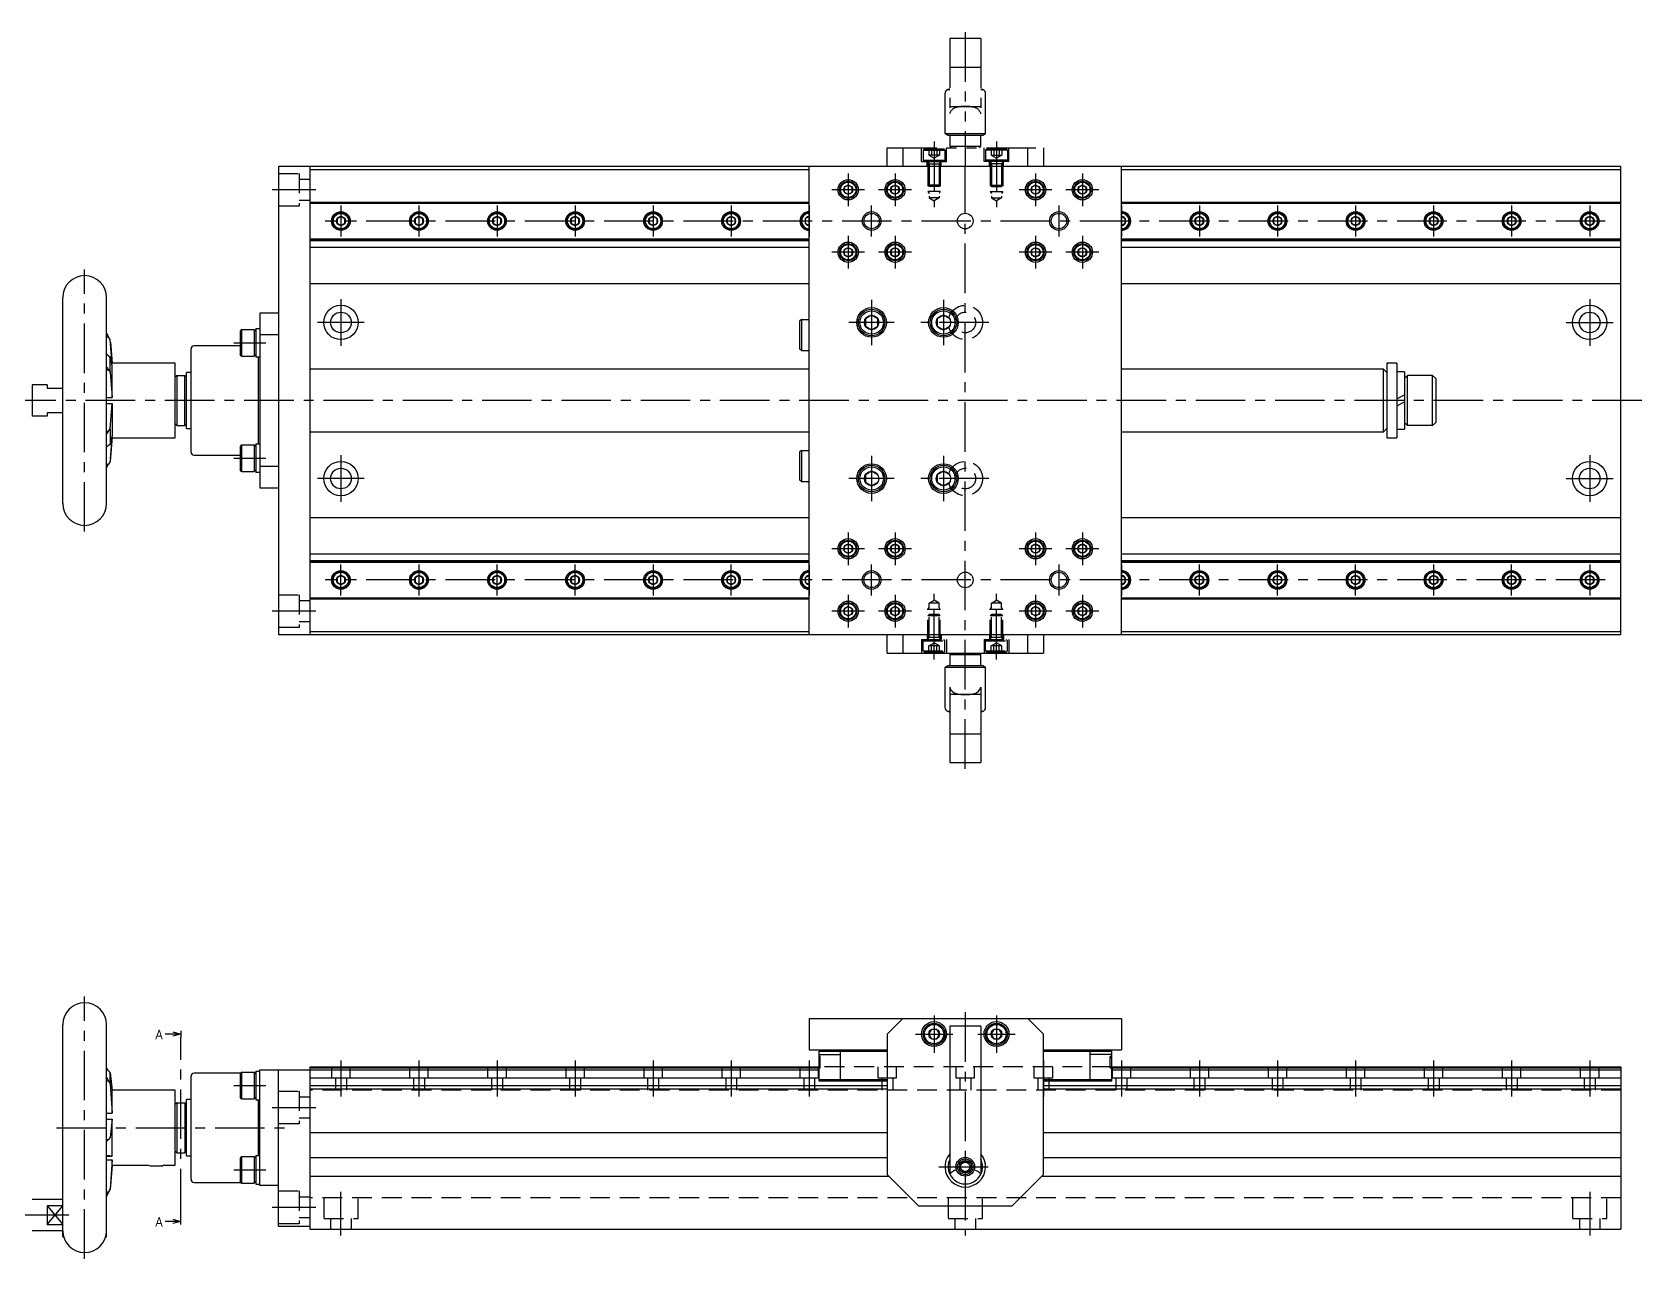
# Model space of a CAD drawing. Extents: x 0 to 824, y -11 to 401.
# Drawn here: x 308 to 824, y 8 to 401 of the extents above; entities that cross this region are included whole.
import ezdxf

# ---------------------------------------------------------------- set-up
doc = ezdxf.new("R2010")
doc.units = 0
doc.header["$LTSCALE"] = 0.5
for name, pattern in [('CENTER', [50.8, 31.75, -6.35, 6.35, -6.35]), ('DASHED', [19.05, 12.7, -6.35]), ('PHANTOM', [63.5, 31.75, -6.35, 6.35, -6.35, 6.35, -6.35])]:
    doc.linetypes.add(name, pattern=pattern)
doc.layers.get('0').update_dxf_attribs({"linetype": 'CONTINUOUS'})
for name, color, linetype in [('MSM_CENTER', 1, 'CENTER'), ('MSM_CONTINUOUS', 7, 'CONTINUOUS'), ('MSM_DASHED', 4, 'DASHED'), ('MSM_IMAGINARY', 6, 'PHANTOM'), ('MSM_NARROW', 5, 'CONTINUOUS'), ('MSM_PART_NUMBER', 7, 'CONTINUOUS')]:
    doc.layers.add(name, color=color, linetype=linetype)
doc.styles.get("Standard").update_dxf_attribs({"font": 'txt.shx', "height": 3, "bigfont": 'bigfont.shx'})

# ---------------------------------------------------------------- blocks, each defined once
blk = doc.blocks.new('_OPEN30')
at = {"color": 0, "linetype": 'BYBLOCK'}
for p, q in [((-1, 0.27), (0, 0)), ((0, 0), (-1, -0.27)), ((0, 0), (-1, 0))]:
    blk.add_line(p, q, dxfattribs=at)

msp = doc.modelspace()

# ---------------------------------------------------------------- linework, layer by layer
at = {"layer": 'MSM_CENTER'}
for p, q in [((596.95, 365.99), (596.95, 344.96)), ((616.95, 365.99), (616.95, 344.96)), ((606.95, 164.99), (606.95, 357.99)), ((569.45, 355.74), (569.45, 345.24)), ((584.45, 355.74), (584.45, 345.24)), ((629.45, 355.74), (629.45, 345.24)), ((644.45, 355.74), (644.45, 345.24)), ((398.95, 350.49), (384.95, 350.49)), ((406.95, 345.49), (406.95, 335.49)), ((431.95, 345.49), (431.95, 335.49)), ((456.95, 345.49), (456.95, 335.49)), ((481.95, 345.49), (481.95, 335.49)), ((506.95, 345.49), (506.95, 335.49)), ((531.95, 345.49), (531.95, 335.49)), ((556.95, 345.49), (556.95, 335.49)), ((574.7, 350.49), (564.2, 350.49)), ((576.95, 335.49), (576.95, 345.49)), ((589.7, 350.49), (579.2, 350.49)), ((634.7, 350.49), (624.2, 350.49)), ((636.95, 345.49), (636.95, 335.49)), ((649.7, 350.49), (639.2, 350.49)), ((656.95, 345.49), (656.95, 335.49)), ((681.95, 345.49), (681.95, 335.49)), ((706.95, 345.49), (706.95, 335.49)), ((731.95, 345.49), (731.95, 335.49)), ((756.95, 345.49), (756.95, 335.49)), ((781.95, 345.49), (781.95, 335.49)), ((806.95, 345.49), (806.95, 335.49)), ((811.95, 340.49), (401.95, 340.49)), ((569.45, 335.74), (569.45, 325.24)), ((584.45, 335.74), (584.45, 325.24)), ((629.45, 335.74), (629.45, 325.24)), ((644.45, 335.74), (644.45, 325.24)), ((574.7, 330.49), (564.2, 330.49)), ((589.7, 330.49), (579.2, 330.49)), ((634.7, 330.49), (624.2, 330.49)), ((649.7, 330.49), (639.2, 330.49)), ((324.85, 240.99), (324.85, 324.99)), ((406.95, 315.49), (406.95, 300.49)), ((576.95, 315.24), (576.95, 300.74)), ((599.95, 315.24), (599.95, 300.74)), ((806.95, 315.49), (806.95, 300.49)), ((414.45, 307.99), (399.45, 307.99)), ((584.2, 307.99), (569.7, 307.99)), ((614.45, 307.99), (592.7, 307.99)), ((799.45, 307.99), (814.45, 307.99)), ((372.65, 301.49), (382.95, 301.49)), ((823.65, 282.99), (266.85, 282.99)), ((372.65, 264.49), (382.95, 264.49)), ((406.95, 265.49), (406.95, 250.49)), ((576.95, 265.24), (576.95, 250.74)), ((599.95, 265.24), (599.95, 250.74)), ((806.95, 265.49), (806.95, 250.49)), ((414.45, 257.99), (399.45, 257.99)), ((584.2, 257.99), (569.7, 257.99)), ((614.45, 257.99), (592.7, 257.99)), ((799.45, 257.99), (814.45, 257.99)), ((569.45, 240.74), (569.45, 230.24)), ((584.45, 240.74), (584.45, 230.24)), ((629.45, 240.74), (629.45, 230.24)), ((644.45, 240.74), (644.45, 230.24)), ((574.7, 235.49), (564.2, 235.49)), ((589.7, 235.49), (579.2, 235.49)), ((634.7, 235.49), (624.2, 235.49)), ((649.7, 235.49), (639.2, 235.49)), ((406.95, 220.49), (406.95, 230.49)), ((431.95, 230.49), (431.95, 220.49)), ((456.95, 220.49), (456.95, 230.49)), ((481.95, 220.49), (481.95, 230.49)), ((506.95, 230.49), (506.95, 220.49)), ((531.95, 220.49), (531.95, 230.49)), ((556.95, 230.49), (556.95, 220.49)), ((576.95, 220.49), (576.95, 230.49)), ((636.95, 230.49), (636.95, 220.49)), ((656.95, 230.49), (656.95, 220.49)), ((681.95, 220.49), (681.95, 230.49)), ((706.95, 220.49), (706.95, 230.49)), ((731.95, 220.49), (731.95, 230.49)), ((756.95, 230.49), (756.95, 220.49)), ((781.95, 220.49), (781.95, 230.49)), ((806.95, 230.49), (806.95, 220.49)), ((811.95, 225.49), (401.95, 225.49)), ((569.45, 220.74), (569.45, 210.24)), ((584.45, 220.74), (584.45, 210.24)), ((596.95, 199.99), (596.95, 221.03)), ((616.95, 199.99), (616.95, 221.03)), ((629.45, 220.74), (629.45, 210.24)), ((644.45, 220.74), (644.45, 210.24)), ((398.95, 215.49), (384.95, 215.49)), ((574.7, 215.49), (564.2, 215.49)), ((589.7, 215.49), (579.2, 215.49)), ((634.7, 215.49), (624.2, 215.49)), ((649.7, 215.49), (639.2, 215.49)), ((324.85, 8), (324.85, 92)), ((596.95, 86), (596.95, 74)), ((606.95, 87), (606.95, 15.5)), ((616.95, 86), (616.95, 74)), ((355.65, 21), (355.65, 79)), ((590.95, 80), (602.95, 80)), ((610.95, 80), (622.95, 80)), ((406.95, 71.5), (406.95, 60)), ((431.95, 71.5), (431.95, 60)), ((456.95, 71.5), (456.95, 60)), ((481.95, 71.5), (481.95, 60)), ((506.95, 71.5), (506.95, 60)), ((531.95, 71.5), (531.95, 60)), ((556.95, 71.5), (556.95, 60)), ((581.95, 71.5), (581.95, 60)), ((631.95, 71.5), (631.95, 60)), ((656.95, 71.5), (656.95, 60)), ((681.95, 71.5), (681.95, 60)), ((706.95, 71.5), (706.95, 60)), ((731.95, 71.5), (731.95, 60)), ((756.95, 71.5), (756.95, 60)), ((781.95, 71.5), (781.95, 60)), ((806.95, 71.5), (806.95, 60)), ((372.65, 63.5), (382.95, 63.5)), ((384.95, 56.5), (398.95, 56.5)), ((315.85, 50), (388.95, 50)), ((372.65, 36.5), (382.95, 36.5)), ((598.45, 37.5), (615.45, 37.5)), ((406.95, 15.5), (406.95, 29.5)), ((806.95, 29.5), (806.95, 15.5)), ((319.85, 22), (266.85, 22)), ((384.95, 24.5), (398.95, 24.5))]:
    msp.add_line(p, q, dxfattribs=at)
at = {"layer": 'MSM_CONTINUOUS'}
for p, q in [((386.95, 357.99), (386.95, 207.99)), ((816.95, 357.99), (386.95, 357.99)), ((396.95, 357.99), (396.95, 207.99)), ((396.95, 356.99), (556.95, 356.99)), ((556.95, 207.99), (556.95, 357.99)), ((656.95, 207.99), (656.95, 357.99)), ((656.95, 356.99), (816.95, 356.99)), ((816.95, 207.99), (816.95, 357.99)), ((569.45, 351.94), (568.2, 351.21)), ((568.2, 351.21), (568.2, 349.77)), ((570.7, 351.21), (569.45, 351.94)), ((570.7, 349.77), (570.7, 351.21)), ((584.45, 351.94), (583.2, 351.21)), ((583.2, 351.21), (583.2, 349.77)), ((585.7, 351.21), (584.45, 351.94)), ((585.7, 349.77), (585.7, 351.21)), ((629.45, 351.94), (628.2, 351.21)), ((628.2, 351.21), (628.2, 349.77)), ((630.7, 351.21), (629.45, 351.94)), ((630.7, 349.77), (630.7, 351.21)), ((644.45, 351.94), (643.2, 351.21)), ((643.2, 351.21), (643.2, 349.77)), ((645.7, 351.21), (644.45, 351.94)), ((645.7, 349.77), (645.7, 351.21)), ((396.95, 346.49), (556.95, 346.49)), ((396.95, 346.19), (556.95, 346.19)), ((568.2, 349.77), (569.45, 349.05)), ((569.45, 349.05), (570.7, 349.77)), ((583.2, 349.77), (584.45, 349.05)), ((584.45, 349.05), (585.7, 349.77)), ((628.2, 349.77), (629.45, 349.05)), ((629.45, 349.05), (630.7, 349.77)), ((643.2, 349.77), (644.45, 349.05)), ((644.45, 349.05), (645.7, 349.77)), ((656.95, 346.49), (816.95, 346.49)), ((656.95, 346.19), (816.95, 346.19)), ((406.95, 341.94), (405.7, 341.21)), ((405.7, 341.21), (405.7, 339.77)), ((408.2, 341.21), (406.95, 341.94)), ((408.2, 339.77), (408.2, 341.21)), ((431.95, 341.94), (430.7, 341.21)), ((430.7, 341.21), (430.7, 339.77)), ((433.2, 341.21), (431.95, 341.94)), ((433.2, 339.77), (433.2, 341.21)), ((456.95, 341.94), (455.7, 341.21)), ((455.7, 341.21), (455.7, 339.77)), ((458.2, 341.21), (456.95, 341.94)), ((458.2, 339.77), (458.2, 341.21)), ((481.95, 341.94), (480.7, 341.21)), ((480.7, 341.21), (480.7, 339.77)), ((483.2, 341.21), (481.95, 341.94)), ((483.2, 339.77), (483.2, 341.21)), ((506.95, 341.94), (505.7, 341.21)), ((505.7, 341.21), (505.7, 339.77)), ((508.2, 341.21), (506.95, 341.94)), ((508.2, 339.77), (508.2, 341.21)), ((531.95, 341.94), (530.7, 341.21)), ((530.7, 341.21), (530.7, 339.77)), ((533.2, 341.21), (531.95, 341.94)), ((533.2, 339.77), (533.2, 341.21)), ((556.95, 341.94), (555.7, 341.21)), ((555.7, 341.21), (555.7, 339.77)), ((658.2, 341.21), (656.95, 341.94)), ((658.2, 339.77), (658.2, 341.21)), ((681.95, 341.94), (680.7, 341.21)), ((680.7, 341.21), (680.7, 339.77)), ((683.2, 341.21), (681.95, 341.94)), ((683.2, 339.77), (683.2, 341.21)), ((706.95, 341.94), (705.7, 341.21)), ((705.7, 341.21), (705.7, 339.77)), ((708.2, 341.21), (706.95, 341.94)), ((708.2, 339.77), (708.2, 341.21)), ((731.95, 341.94), (730.7, 341.21)), ((730.7, 341.21), (730.7, 339.77)), ((733.2, 341.21), (731.95, 341.94)), ((733.2, 339.77), (733.2, 341.21)), ((756.95, 341.94), (755.7, 341.21)), ((755.7, 341.21), (755.7, 339.77)), ((758.2, 341.21), (756.95, 341.94)), ((758.2, 339.77), (758.2, 341.21)), ((781.95, 341.94), (780.7, 341.21)), ((780.7, 341.21), (780.7, 339.77)), ((783.2, 341.21), (781.95, 341.94)), ((783.2, 339.77), (783.2, 341.21)), ((806.95, 341.94), (805.7, 341.21)), ((805.7, 341.21), (805.7, 339.77)), ((808.2, 341.21), (806.95, 341.94)), ((808.2, 339.77), (808.2, 341.21)), ((405.7, 339.77), (406.95, 339.05)), ((406.95, 339.05), (408.2, 339.77)), ((430.7, 339.77), (431.95, 339.05)), ((431.95, 339.05), (433.2, 339.77)), ((455.7, 339.77), (456.95, 339.05)), ((456.95, 339.05), (458.2, 339.77)), ((480.7, 339.77), (481.95, 339.05)), ((481.95, 339.05), (483.2, 339.77)), ((505.7, 339.77), (506.95, 339.05)), ((506.95, 339.05), (508.2, 339.77)), ((530.7, 339.77), (531.95, 339.05)), ((531.95, 339.05), (533.2, 339.77)), ((555.7, 339.77), (556.95, 339.05)), ((656.95, 339.05), (658.2, 339.77)), ((680.7, 339.77), (681.95, 339.05)), ((681.95, 339.05), (683.2, 339.77)), ((705.7, 339.77), (706.95, 339.05)), ((706.95, 339.05), (708.2, 339.77)), ((730.7, 339.77), (731.95, 339.05)), ((731.95, 339.05), (733.2, 339.77)), ((755.7, 339.77), (756.95, 339.05)), ((756.95, 339.05), (758.2, 339.77)), ((780.7, 339.77), (781.95, 339.05)), ((781.95, 339.05), (783.2, 339.77)), ((805.7, 339.77), (806.95, 339.05)), ((806.95, 339.05), (808.2, 339.77)), ((396.95, 334.79), (556.95, 334.79)), ((396.95, 334.49), (556.95, 334.49)), ((396.95, 334.23), (556.95, 334.23)), ((396.95, 332.11), (556.95, 332.11)), ((569.45, 331.94), (568.2, 331.21)), ((568.2, 331.21), (568.2, 329.77)), ((570.7, 331.21), (569.45, 331.94)), ((570.7, 329.77), (570.7, 331.21)), ((584.45, 331.94), (583.2, 331.21)), ((583.2, 331.21), (583.2, 329.77)), ((585.7, 331.21), (584.45, 331.94)), ((585.7, 329.77), (585.7, 331.21)), ((629.45, 331.94), (628.2, 331.21)), ((628.2, 331.21), (628.2, 329.77)), ((630.7, 331.21), (629.45, 331.94)), ((630.7, 329.77), (630.7, 331.21)), ((644.45, 331.94), (643.2, 331.21)), ((643.2, 331.21), (643.2, 329.77)), ((645.7, 331.21), (644.45, 331.94)), ((645.7, 329.77), (645.7, 331.21)), ((656.95, 334.79), (816.95, 334.79)), ((656.95, 334.49), (816.95, 334.49)), ((656.95, 334.23), (816.95, 334.23)), ((656.95, 332.11), (816.95, 332.11)), ((568.2, 329.77), (569.45, 329.05)), ((569.45, 329.05), (570.7, 329.77)), ((583.2, 329.77), (584.45, 329.05)), ((584.45, 329.05), (585.7, 329.77)), ((628.2, 329.77), (629.45, 329.05)), ((629.45, 329.05), (630.7, 329.77)), ((643.2, 329.77), (644.45, 329.05)), ((644.45, 329.05), (645.7, 329.77)), ((396.95, 320.49), (556.95, 320.49)), ((656.95, 320.49), (816.95, 320.49)), ((317.85, 249.99), (317.85, 315.99)), ((331.85, 249.99), (331.85, 315.99)), ((386.95, 310.99), (380.95, 310.99)), ((380.95, 310.99), (380.95, 254.99)), ((576.95, 310.3), (574.95, 309.15)), ((578.95, 309.15), (576.95, 310.3)), ((599.95, 310.3), (597.95, 309.15)), ((601.95, 309.15), (599.95, 310.3)), ((331.85, 304.59), (332.54, 303.41)), ((375.15, 305.74), (374.65, 305.24)), ((374.65, 305.24), (374.65, 297.74)), ((375.15, 305.74), (375.15, 297.24)), ((375.15, 305.74), (379.15, 305.74)), ((379.15, 305.74), (379.65, 305.24)), ((379.15, 305.74), (379.15, 297.24)), ((379.65, 306.09), (380.95, 306.09)), ((379.65, 306.09), (379.65, 296.89)), ((554.45, 308.99), (553.85, 308.39)), ((553.85, 308.39), (553.85, 299.59)), ((554.45, 308.99), (554.45, 298.99)), ((554.45, 308.99), (556.95, 308.99)), ((574.95, 309.15), (574.95, 306.84)), ((574.95, 306.84), (576.95, 305.68)), ((576.95, 305.68), (578.95, 306.84)), ((578.95, 306.84), (578.95, 309.15)), ((597.95, 309.15), (597.95, 306.84)), ((597.95, 306.84), (599.95, 305.68)), ((599.95, 305.68), (601.95, 306.84)), ((331.85, 303.41), (332.54, 303.41)), ((333.03, 302.58), (332.54, 303.41)), ((333.72, 294.67), (333.03, 302.58)), ((333.11, 301.69), (333.72, 294.99)), ((358.95, 266.49), (358.95, 299.49)), ((374.65, 300.49), (359.95, 300.49)), ((386.95, 304.01), (380.95, 304.01)), ((554.45, 298.99), (553.85, 299.59)), ((331.85, 297.93), (332.54, 297.31)), ((332.54, 297.31), (333.03, 297)), ((333.72, 294.06), (333.03, 297)), ((333.03, 292.03), (333.03, 297)), ((333.57, 294.67), (333.72, 294.67)), ((353.85, 294.99), (333.72, 294.99)), ((333.72, 294.67), (333.72, 294.99)), ((333.72, 283.99), (333.72, 294.06)), ((353.85, 270.99), (353.85, 294.99)), ((375.15, 297.24), (374.65, 297.74)), ((375.15, 297.24), (379.15, 297.24)), ((379.15, 297.24), (379.65, 297.74)), ((380.95, 296.89), (379.65, 296.89)), ((380.55, 269.09), (380.55, 296.89)), ((554.45, 298.99), (556.95, 298.99)), ((745.15, 294.99), (741.95, 294.99)), ((741.95, 294.99), (741.95, 270.99)), ((745.15, 294.99), (745.15, 270.99)), ((331.85, 292.86), (332.54, 292.86)), ((332.13, 293.51), (332.54, 292.86)), ((332.54, 292.86), (333.03, 292.03)), ((333.03, 292.03), (333.72, 283.99)), ((354.35, 290.99), (353.85, 290.49)), ((354.35, 290.99), (356.95, 290.99)), ((354.35, 290.99), (354.35, 274.99)), ((356.95, 274.99), (356.95, 290.99)), ((356.95, 290.99), (357.45, 290.49)), ((358.95, 291.99), (357.45, 291.99)), ((357.45, 273.99), (357.45, 291.99)), ((556.95, 292.99), (396.95, 292.99)), ((740.95, 292.99), (656.95, 292.99)), ((741.95, 291.99), (740.95, 292.99)), ((740.95, 272.99), (740.95, 292.99)), ((747.65, 292.19), (745.15, 292.19)), ((747.65, 292.19), (747.65, 273.79)), ((748.65, 290.99), (747.65, 289.99)), ((756.65, 290.99), (748.65, 290.99)), ((748.65, 274.99), (748.65, 290.99)), ((756.65, 274.99), (756.65, 290.99)), ((756.65, 290.99), (757.65, 289.99)), ((757.65, 289.99), (757.65, 275.99)), ((308.06, 287.99), (308.06, 277.99)), ((312.85, 287.99), (308.06, 287.99)), ((312.85, 287.99), (312.85, 286.99)), ((312.85, 286.99), (317.85, 286.99)), ((331.85, 283.99), (333.72, 283.99)), ((745.15, 283.5), (747.65, 284.79)), ((317.85, 278.99), (312.85, 278.99)), ((312.85, 278.99), (312.85, 277.99)), ((331.85, 281.99), (333.72, 281.99)), ((333.03, 273.96), (333.72, 281.99)), ((333.72, 281.99), (333.72, 271.93)), ((745.15, 281.29), (747.65, 282.57)), ((312.85, 277.99), (308.06, 277.99)), ((332.54, 273.12), (333.03, 273.96)), ((333.03, 273.96), (333.03, 268.98)), ((354.35, 274.99), (353.85, 275.49)), ((354.35, 274.99), (356.95, 274.99)), ((356.95, 274.99), (357.45, 275.49)), ((357.45, 273.99), (358.95, 273.99)), ((740.95, 272.99), (741.95, 273.99)), ((745.15, 273.79), (747.65, 273.79)), ((748.65, 274.99), (747.65, 275.99)), ((756.65, 274.99), (748.65, 274.99)), ((756.65, 274.99), (757.65, 275.99)), ((331.85, 273.12), (332.54, 273.12)), ((331.85, 268.05), (332.54, 268.68)), ((332.13, 272.47), (332.54, 273.12)), ((332.54, 268.68), (333.03, 268.98)), ((333.72, 271.93), (333.03, 268.98)), ((333.72, 271.31), (333.03, 263.4)), ((333.11, 264.29), (333.72, 270.99)), ((333.57, 271.31), (333.72, 271.31)), ((333.72, 271.31), (333.72, 270.99)), ((333.72, 270.99), (353.85, 270.99)), ((375.15, 268.74), (374.65, 268.24)), ((374.65, 268.24), (374.65, 260.74)), ((375.15, 268.74), (375.15, 260.24)), ((375.15, 268.74), (379.15, 268.74)), ((379.15, 268.74), (379.65, 268.24)), ((379.15, 268.74), (379.15, 260.24)), ((379.65, 269.09), (380.95, 269.09)), ((379.65, 269.09), (379.65, 259.89)), ((396.95, 272.99), (556.95, 272.99)), ((656.95, 272.99), (740.95, 272.99)), ((741.95, 270.99), (745.15, 270.99)), ((333.03, 263.4), (332.54, 262.58)), ((359.95, 265.49), (374.65, 265.49)), ((554.45, 266.99), (553.85, 266.39)), ((553.85, 266.39), (553.85, 257.59)), ((554.45, 266.99), (554.45, 256.99)), ((554.45, 266.99), (556.95, 266.99)), ((331.85, 261.39), (332.54, 262.58)), ((331.85, 262.58), (332.54, 262.58)), ((375.15, 260.24), (374.65, 260.74)), ((375.15, 260.24), (379.15, 260.24)), ((379.15, 260.24), (379.65, 260.74)), ((380.95, 259.89), (379.65, 259.89)), ((380.95, 261.97), (386.95, 261.97)), ((576.95, 260.3), (574.95, 259.15)), ((574.95, 259.15), (574.95, 256.84)), ((578.95, 259.15), (576.95, 260.3)), ((599.95, 260.3), (597.95, 259.15)), ((597.95, 259.15), (597.95, 256.84)), ((601.95, 259.15), (599.95, 260.3)), ((380.95, 254.99), (386.95, 254.99)), ((554.45, 256.99), (553.85, 257.59)), ((554.45, 256.99), (556.95, 256.99)), ((574.95, 256.84), (576.95, 255.68)), ((576.95, 255.68), (578.95, 256.84)), ((597.95, 256.84), (599.95, 255.68)), ((599.95, 255.68), (601.95, 256.84)), ((396.95, 245.49), (556.95, 245.49)), ((656.95, 245.49), (816.95, 245.49)), ((396.95, 233.87), (556.95, 233.87)), ((569.45, 236.94), (568.2, 236.21)), ((568.2, 236.21), (568.2, 234.77)), ((568.2, 234.77), (569.45, 234.05)), ((570.7, 236.21), (569.45, 236.94)), ((569.45, 234.05), (570.7, 234.77)), ((570.7, 234.77), (570.7, 236.21)), ((584.45, 236.94), (583.2, 236.21)), ((583.2, 236.21), (583.2, 234.77)), ((583.2, 234.77), (584.45, 234.05)), ((585.7, 236.21), (584.45, 236.94)), ((584.45, 234.05), (585.7, 234.77)), ((585.7, 234.77), (585.7, 236.21)), ((629.45, 236.94), (628.2, 236.21)), ((628.2, 236.21), (628.2, 234.77)), ((628.2, 234.77), (629.45, 234.05)), ((630.7, 236.21), (629.45, 236.94)), ((629.45, 234.05), (630.7, 234.77)), ((630.7, 234.77), (630.7, 236.21)), ((644.45, 236.94), (643.2, 236.21)), ((643.2, 236.21), (643.2, 234.77)), ((643.2, 234.77), (644.45, 234.05)), ((645.7, 236.21), (644.45, 236.94)), ((644.45, 234.05), (645.7, 234.77)), ((645.7, 234.77), (645.7, 236.21)), ((656.95, 233.87), (816.95, 233.87)), ((396.95, 231.75), (556.95, 231.75)), ((396.95, 231.49), (556.95, 231.49)), ((396.95, 231.19), (556.95, 231.19)), ((406.95, 226.94), (405.7, 226.21)), ((408.2, 226.21), (406.95, 226.94)), ((431.95, 226.94), (430.7, 226.21)), ((433.2, 226.21), (431.95, 226.94)), ((456.95, 226.94), (455.7, 226.21)), ((458.2, 226.21), (456.95, 226.94)), ((481.95, 226.94), (480.7, 226.21)), ((483.2, 226.21), (481.95, 226.94)), ((506.95, 226.94), (505.7, 226.21)), ((508.2, 226.21), (506.95, 226.94)), ((531.95, 226.94), (530.7, 226.21)), ((533.2, 226.21), (531.95, 226.94)), ((556.95, 226.94), (555.7, 226.21)), ((656.95, 231.75), (816.95, 231.75)), ((656.95, 231.49), (816.95, 231.49)), ((656.95, 231.19), (816.95, 231.19)), ((658.2, 226.21), (656.95, 226.94)), ((681.95, 226.94), (680.7, 226.21)), ((683.2, 226.21), (681.95, 226.94)), ((706.95, 226.94), (705.7, 226.21)), ((708.2, 226.21), (706.95, 226.94)), ((731.95, 226.94), (730.7, 226.21)), ((733.2, 226.21), (731.95, 226.94)), ((756.95, 226.94), (755.7, 226.21)), ((758.2, 226.21), (756.95, 226.94)), ((781.95, 226.94), (780.7, 226.21)), ((783.2, 226.21), (781.95, 226.94)), ((806.95, 226.94), (805.7, 226.21)), ((808.2, 226.21), (806.95, 226.94)), ((405.7, 226.21), (405.7, 224.77)), ((405.7, 224.77), (406.95, 224.05)), ((406.95, 224.05), (408.2, 224.77)), ((408.2, 224.77), (408.2, 226.21)), ((430.7, 226.21), (430.7, 224.77)), ((430.7, 224.77), (431.95, 224.05)), ((431.95, 224.05), (433.2, 224.77)), ((433.2, 224.77), (433.2, 226.21)), ((455.7, 226.21), (455.7, 224.77)), ((455.7, 224.77), (456.95, 224.05)), ((456.95, 224.05), (458.2, 224.77)), ((458.2, 224.77), (458.2, 226.21)), ((480.7, 226.21), (480.7, 224.77)), ((480.7, 224.77), (481.95, 224.05)), ((481.95, 224.05), (483.2, 224.77)), ((483.2, 224.77), (483.2, 226.21)), ((505.7, 226.21), (505.7, 224.77)), ((505.7, 224.77), (506.95, 224.05)), ((506.95, 224.05), (508.2, 224.77)), ((508.2, 224.77), (508.2, 226.21)), ((530.7, 226.21), (530.7, 224.77)), ((530.7, 224.77), (531.95, 224.05)), ((531.95, 224.05), (533.2, 224.77)), ((533.2, 224.77), (533.2, 226.21)), ((555.7, 226.21), (555.7, 224.77)), ((555.7, 224.77), (556.95, 224.05)), ((656.95, 224.05), (658.2, 224.77)), ((658.2, 224.77), (658.2, 226.21)), ((680.7, 226.21), (680.7, 224.77)), ((680.7, 224.77), (681.95, 224.05)), ((681.95, 224.05), (683.2, 224.77)), ((683.2, 224.77), (683.2, 226.21)), ((705.7, 226.21), (705.7, 224.77)), ((705.7, 224.77), (706.95, 224.05)), ((706.95, 224.05), (708.2, 224.77)), ((708.2, 224.77), (708.2, 226.21)), ((730.7, 226.21), (730.7, 224.77)), ((730.7, 224.77), (731.95, 224.05)), ((731.95, 224.05), (733.2, 224.77)), ((733.2, 224.77), (733.2, 226.21)), ((755.7, 226.21), (755.7, 224.77)), ((755.7, 224.77), (756.95, 224.05)), ((756.95, 224.05), (758.2, 224.77)), ((758.2, 224.77), (758.2, 226.21)), ((780.7, 226.21), (780.7, 224.77)), ((780.7, 224.77), (781.95, 224.05)), ((781.95, 224.05), (783.2, 224.77)), ((783.2, 224.77), (783.2, 226.21)), ((805.7, 226.21), (805.7, 224.77)), ((805.7, 224.77), (806.95, 224.05)), ((806.95, 224.05), (808.2, 224.77)), ((808.2, 224.77), (808.2, 226.21)), ((396.95, 219.79), (556.95, 219.79)), ((396.95, 219.49), (556.95, 219.49)), ((569.45, 216.94), (568.2, 216.21)), ((570.7, 216.21), (569.45, 216.94)), ((584.45, 216.94), (583.2, 216.21)), ((585.7, 216.21), (584.45, 216.94)), ((629.45, 216.94), (628.2, 216.21)), ((630.7, 216.21), (629.45, 216.94)), ((644.45, 216.94), (643.2, 216.21)), ((645.7, 216.21), (644.45, 216.94)), ((656.95, 219.79), (816.95, 219.79)), ((656.95, 219.49), (816.95, 219.49)), ((568.2, 216.21), (568.2, 214.77)), ((568.2, 214.77), (569.45, 214.05)), ((569.45, 214.05), (570.7, 214.77)), ((570.7, 214.77), (570.7, 216.21)), ((583.2, 216.21), (583.2, 214.77)), ((583.2, 214.77), (584.45, 214.05)), ((584.45, 214.05), (585.7, 214.77)), ((585.7, 214.77), (585.7, 216.21)), ((628.2, 216.21), (628.2, 214.77)), ((628.2, 214.77), (629.45, 214.05)), ((629.45, 214.05), (630.7, 214.77)), ((630.7, 214.77), (630.7, 216.21)), ((643.2, 216.21), (643.2, 214.77)), ((643.2, 214.77), (644.45, 214.05)), ((644.45, 214.05), (645.7, 214.77)), ((645.7, 214.77), (645.7, 216.21)), ((386.95, 207.99), (816.95, 207.99)), ((396.95, 208.99), (556.95, 208.99)), ((581.95, 201.99), (581.95, 207.99)), ((586.95, 207.99), (586.95, 201.99)), ((626.95, 201.99), (626.95, 207.99)), ((631.95, 207.99), (631.95, 201.99)), ((656.95, 208.99), (816.95, 208.99)), ((581.95, 201.99), (631.95, 201.99)), ((602.45, 201.99), (601.95, 201.49)), ((601.95, 201.49), (601.95, 197.99)), ((611.95, 201.49), (601.95, 201.49)), ((611.95, 201.49), (611.45, 201.99)), ((611.95, 197.99), (611.95, 201.49)), ((601.32, 197.99), (600.45, 197.49)), ((600.45, 197.49), (600.45, 184.63)), ((613.45, 197.49), (600.45, 197.49)), ((612.59, 197.99), (601.32, 197.99)), ((613.45, 197.49), (612.59, 197.99)), ((613.45, 184.63), (613.45, 197.49)), ((601.95, 191.14), (601.95, 166.99)), ((611.95, 191.14), (611.95, 166.99)), ((611.95, 188.78), (601.95, 188.78)), ((601.95, 183.37), (601.42, 183.37)), ((612.48, 183.37), (611.95, 183.37)), ((601.95, 176.21), (611.95, 176.21)), ((601.95, 166.99), (611.95, 166.99)), ((317.85, 15), (317.85, 83)), ((331.85, 15), (331.85, 83)), ((556.95, 85), (556.95, 75)), ((556.95, 85), (656.95, 85)), ((586.95, 85), (581.95, 80)), ((611.95, 82.5), (601.95, 82.5)), ((601.95, 82.5), (601.95, 35.14)), ((611.95, 82.5), (611.95, 35.14)), ((631.95, 80), (626.95, 85)), ((656.95, 85), (656.95, 75)), ((581.95, 80), (581.95, 35)), ((596.09, 81.5), (595.22, 80)), ((595.22, 80), (596.09, 78.5)), ((597.82, 81.5), (596.09, 81.5)), ((596.09, 78.5), (597.82, 78.5)), ((598.68, 80), (597.82, 81.5)), ((597.82, 78.5), (598.68, 80)), ((616.09, 81.5), (615.22, 80)), ((615.22, 80), (616.09, 78.5)), ((617.82, 81.5), (616.09, 81.5)), ((616.09, 78.5), (617.82, 78.5)), ((618.68, 80), (617.82, 81.5)), ((617.82, 78.5), (618.68, 80)), ((631.95, 35), (631.95, 80)), ((556.95, 75), (581.95, 75)), ((560, 74.5), (581.95, 74.5)), ((560, 74.5), (560, 65)), ((560, 73.5), (567, 73.5)), ((560.5, 72.8), (560, 72.8)), ((560.5, 72.5), (560, 72.5)), ((560.5, 69.2), (560.5, 72.8)), ((567, 65), (567, 75)), ((631.95, 75), (656.95, 75)), ((631.95, 74.5), (653.9, 74.5)), ((646.9, 65), (646.9, 75)), ((653.9, 73.5), (646.9, 73.5)), ((653.9, 72.8), (653.4, 72.8)), ((653.4, 69.2), (653.4, 72.8)), ((653.9, 72.5), (653.4, 72.5)), ((653.9, 65), (653.9, 74.5)), ((332.54, 68.26), (331.85, 69.21)), ((332.54, 68.26), (333.03, 67.67)), ((333.03, 67.67), (333.72, 61.96)), ((333.03, 64.05), (333.03, 67.67)), ((374.9, 67.5), (359.95, 67.5)), ((375.15, 67.75), (374.65, 67.25)), ((374.65, 67.25), (374.65, 59.75)), ((375.15, 67.75), (375.15, 59.25)), ((375.15, 67.75), (379.15, 67.75)), ((379.15, 67.75), (379.65, 67.25)), ((379.15, 67.75), (379.15, 59.25)), ((379.65, 68.1), (380.95, 68.1)), ((379.65, 68.1), (379.65, 58.9)), ((380.95, 68.5), (396.95, 68.5)), ((380.95, 31.5), (380.95, 68.5)), ((386.95, 18.5), (386.95, 68.5)), ((396.95, 69.5), (560.5, 69.5)), ((396.95, 69.5), (396.95, 17.5)), ((396.95, 69.2), (560, 69.2)), ((396.95, 68.55), (560, 68.55)), ((560, 69.2), (560.5, 69.2)), ((653.4, 69.5), (816.95, 69.5)), ((653.4, 69.2), (653.9, 69.2)), ((653.9, 69.2), (816.95, 69.2)), ((653.9, 68.55), (816.95, 68.55)), ((816.95, 69.5), (816.95, 17.5)), ((331.85, 65.03), (332.54, 65.03)), ((331.96, 66.08), (332.54, 65.03)), ((332.54, 65.03), (333.03, 64.05)), ((333.03, 64.05), (333.72, 54.65)), ((353.85, 62), (333.71, 62)), ((333.72, 54.65), (333.72, 61.96)), ((353.85, 38), (353.85, 62)), ((358.95, 33.5), (358.95, 66.5)), ((396.95, 65.95), (560, 65.95)), ((396.95, 63.5), (581.95, 63.5)), ((396.95, 62.49), (581.95, 62.49)), ((560, 65.5), (581.95, 65.5)), ((560, 65), (581.95, 65)), ((631.95, 65.5), (653.9, 65.5)), ((631.95, 65), (653.9, 65)), ((631.95, 63.5), (816.95, 63.5)), ((631.95, 62.49), (816.95, 62.49)), ((653.9, 65.95), (816.95, 65.95)), ((354.35, 58), (353.85, 57.5)), ((354.35, 58), (353.85, 57.5)), ((354.35, 58), (354.35, 42)), ((354.35, 58), (356.95, 58)), ((356.95, 58), (356.95, 42)), ((356.95, 58), (357.45, 57.5)), ((358.95, 59), (357.45, 59)), ((357.45, 41), (357.45, 59)), ((375.15, 59.25), (374.65, 59.75)), ((375.15, 59.25), (379.15, 59.25)), ((379.15, 59.25), (379.65, 59.75)), ((379.65, 58.9), (380.95, 58.9)), ((380.55, 41.1), (380.55, 58.9)), ((331.85, 54.65), (333.72, 54.65)), ((331.85, 52.74), (333.72, 52.74)), ((333.72, 52.74), (333.03, 46.87)), ((333.72, 40.91), (333.72, 52.74)), ((333.03, 46.87), (332.54, 46.25)), ((396.95, 48.5), (581.95, 48.5)), ((631.95, 48.5), (816.95, 48.5)), ((331.85, 46.25), (332.54, 46.25)), ((354.35, 42), (353.85, 42.5)), ((354.35, 42), (356.95, 42)), ((356.95, 42), (357.45, 42.5)), ((331.85, 40.91), (333.72, 40.91)), ((331.85, 39.74), (333.72, 39.74)), ((333.03, 41.02), (332.54, 41.03)), ((333.03, 41.02), (333.72, 40.91)), ((333.72, 39.74), (333.03, 30.4)), ((333.72, 38), (333.03, 30.16)), ((333.72, 38), (333.72, 39.74)), ((333.72, 38), (345.36, 38)), ((345.43, 38.01), (345.8, 37.8)), ((345.8, 37.8), (349.91, 37.8)), ((350.27, 38.01), (349.91, 37.8)), ((350.35, 38), (353.85, 38)), ((357.45, 41), (358.95, 41)), ((375.15, 40.75), (374.65, 40.25)), ((374.65, 40.25), (374.65, 32.75)), ((375.15, 40.75), (375.15, 32.25)), ((375.15, 40.75), (379.15, 40.75)), ((379.15, 40.75), (379.65, 40.25)), ((379.15, 40.75), (379.15, 32.25)), ((379.65, 41.1), (380.95, 41.1)), ((379.65, 41.1), (379.65, 31.9)), ((396.95, 40.5), (581.95, 40.5)), ((606.09, 39), (605.22, 37.5)), ((605.22, 37.5), (606.09, 36)), ((607.82, 39), (606.09, 39)), ((608.68, 37.5), (607.82, 39)), ((607.82, 36), (608.68, 37.5)), ((631.95, 40.5), (816.95, 40.5)), ((359.95, 32.5), (374.9, 32.5)), ((375.15, 32.25), (374.65, 32.75)), ((375.15, 32.25), (379.15, 32.25)), ((379.15, 32.25), (379.65, 32.75)), ((379.65, 31.9), (380.95, 31.9)), ((386.95, 31.5), (380.95, 31.5)), ((396.95, 34.5), (582.45, 34.5)), ((581.95, 35), (591.95, 25)), ((606.09, 36), (607.82, 36)), ((621.95, 25), (631.95, 35)), ((631.45, 34.5), (816.95, 34.5)), ((317.85, 27), (308.06, 27)), ((332.54, 29.42), (331.85, 28.11)), ((331.85, 29.42), (332.54, 29.42)), ((333.03, 30.4), (332.54, 29.42)), ((333.03, 30.16), (333.03, 30.4)), ((317.85, 25), (312.85, 25)), ((312.85, 25), (312.85, 19)), ((591.95, 25), (621.95, 25)), ((317.85, 17), (308.06, 17)), ((312.85, 19), (317.85, 19)), ((386.95, 18.5), (396.95, 18.5)), ((396.95, 17.5), (816.95, 17.5)), ((317.85, 15), (318.14, 15)), ((331.56, 15), (331.85, 15))]:
    msp.add_line(p, q, dxfattribs=at)
for centre, radius in [((569.45, 350.49), 3.25), ((569.45, 350.49), 2.75), ((569.45, 350.49), 2.45), ((569.45, 350.49), 1.44), ((584.45, 350.49), 3.25), ((584.45, 350.49), 2.75), ((584.45, 350.49), 2.45), ((584.45, 350.49), 1.44), ((629.45, 350.49), 3.25), ((629.45, 350.49), 2.75), ((629.45, 350.49), 2.45), ((629.45, 350.49), 1.44), ((644.45, 350.49), 3.25), ((644.45, 350.49), 2.75), ((644.45, 350.49), 2.45), ((644.45, 350.49), 1.44), ((406.95, 340.49), 3), ((406.95, 340.49), 2.75), ((406.95, 340.49), 2.45), ((406.95, 340.49), 1.44), ((431.95, 340.49), 3), ((431.95, 340.49), 2.75), ((431.95, 340.49), 2.45), ((431.95, 340.49), 1.44), ((456.95, 340.49), 3), ((456.95, 340.49), 2.75), ((456.95, 340.49), 2.45), ((456.95, 340.49), 1.44), ((481.95, 340.49), 3), ((481.95, 340.49), 2.75), ((481.95, 340.49), 2.45), ((481.95, 340.49), 1.44), ((506.95, 340.49), 3), ((506.95, 340.49), 2.75), ((506.95, 340.49), 2.45), ((506.95, 340.49), 1.44), ((531.95, 340.49), 3), ((531.95, 340.49), 2.75), ((531.95, 340.49), 2.45), ((531.95, 340.49), 1.44), ((576.95, 340.49), 2.46), ((606.95, 340.49), 2.5), ((636.95, 340.49), 2.46), ((681.95, 340.49), 3), ((681.95, 340.49), 2.75), ((681.95, 340.49), 2.45), ((681.95, 340.49), 1.44), ((706.95, 340.49), 3), ((706.95, 340.49), 2.75), ((706.95, 340.49), 2.45), ((706.95, 340.49), 1.44), ((731.95, 340.49), 3), ((731.95, 340.49), 2.75), ((731.95, 340.49), 2.45), ((731.95, 340.49), 1.44), ((756.95, 340.49), 3), ((756.95, 340.49), 2.75), ((756.95, 340.49), 2.45), ((756.95, 340.49), 1.44), ((781.95, 340.49), 3), ((781.95, 340.49), 2.75), ((781.95, 340.49), 2.45), ((781.95, 340.49), 1.44), ((806.95, 340.49), 3), ((806.95, 340.49), 2.75), ((806.95, 340.49), 2.45), ((806.95, 340.49), 1.44), ((569.45, 330.49), 3.25), ((569.45, 330.49), 2.75), ((569.45, 330.49), 2.45), ((569.45, 330.49), 1.44), ((584.45, 330.49), 3.25), ((584.45, 330.49), 2.75), ((584.45, 330.49), 2.45), ((584.45, 330.49), 1.44), ((629.45, 330.49), 3.25), ((629.45, 330.49), 2.75), ((629.45, 330.49), 2.45), ((629.45, 330.49), 1.44), ((644.45, 330.49), 3.25), ((644.45, 330.49), 2.75), ((644.45, 330.49), 2.45), ((644.45, 330.49), 1.44), ((406.95, 307.99), 5.5), ((406.95, 307.99), 3.3), ((576.95, 307.99), 4.75), ((576.95, 307.99), 4.25), ((576.95, 307.99), 3.75), ((576.95, 307.99), 2.31), ((599.95, 307.99), 4.75), ((599.95, 307.99), 4.25), ((599.95, 307.99), 3.75), ((599.95, 307.99), 2.31), ((806.95, 307.99), 5.5), ((806.95, 307.99), 3.3), ((406.95, 257.99), 5.5), ((806.95, 257.99), 5.5), ((406.95, 257.99), 3.3), ((576.95, 257.99), 4.75), ((576.95, 257.99), 4.25), ((576.95, 257.99), 3.75), ((576.95, 257.99), 2.31), ((599.95, 257.99), 4.75), ((599.95, 257.99), 4.25), ((599.95, 257.99), 3.75), ((599.95, 257.99), 2.31), ((806.95, 257.99), 3.3), ((569.45, 235.49), 3.25), ((569.45, 235.49), 2.75), ((569.45, 235.49), 2.45), ((584.45, 235.49), 3.25), ((584.45, 235.49), 2.75), ((584.45, 235.49), 2.45), ((629.45, 235.49), 3.25), ((629.45, 235.49), 2.75), ((629.45, 235.49), 2.45), ((644.45, 235.49), 3.25), ((644.45, 235.49), 2.75), ((644.45, 235.49), 2.45), ((569.45, 235.49), 1.44), ((584.45, 235.49), 1.44), ((629.45, 235.49), 1.44), ((644.45, 235.49), 1.44), ((406.95, 225.49), 3), ((406.95, 225.49), 2.75), ((406.95, 225.49), 2.45), ((406.95, 225.49), 1.44), ((431.95, 225.49), 3), ((431.95, 225.49), 2.75), ((431.95, 225.49), 2.45), ((431.95, 225.49), 1.44), ((456.95, 225.49), 3), ((456.95, 225.49), 2.75), ((456.95, 225.49), 2.45), ((456.95, 225.49), 1.44), ((481.95, 225.49), 3), ((481.95, 225.49), 2.75), ((481.95, 225.49), 2.45), ((481.95, 225.49), 1.44), ((506.95, 225.49), 3), ((506.95, 225.49), 2.75), ((506.95, 225.49), 2.45), ((506.95, 225.49), 1.44), ((531.95, 225.49), 3), ((531.95, 225.49), 2.75), ((531.95, 225.49), 2.45), ((531.95, 225.49), 1.44), ((576.95, 225.49), 2.46), ((606.95, 225.49), 2.5), ((636.95, 225.49), 2.46), ((681.95, 225.49), 3), ((681.95, 225.49), 2.75), ((681.95, 225.49), 2.45), ((681.95, 225.49), 1.44), ((706.95, 225.49), 3), ((706.95, 225.49), 2.75), ((706.95, 225.49), 2.45), ((706.95, 225.49), 1.44), ((731.95, 225.49), 3), ((731.95, 225.49), 2.75), ((731.95, 225.49), 2.45), ((731.95, 225.49), 1.44), ((756.95, 225.49), 3), ((756.95, 225.49), 2.75), ((756.95, 225.49), 2.45), ((756.95, 225.49), 1.44), ((781.95, 225.49), 3), ((781.95, 225.49), 2.75), ((781.95, 225.49), 2.45), ((781.95, 225.49), 1.44), ((806.95, 225.49), 3), ((806.95, 225.49), 2.75), ((806.95, 225.49), 2.45), ((806.95, 225.49), 1.44), ((569.45, 215.49), 3.25), ((569.45, 215.49), 2.75), ((569.45, 215.49), 2.45), ((569.45, 215.49), 1.44), ((584.45, 215.49), 3.25), ((584.45, 215.49), 2.75), ((584.45, 215.49), 2.45), ((584.45, 215.49), 1.44), ((629.45, 215.49), 3.25), ((629.45, 215.49), 2.75), ((629.45, 215.49), 2.45), ((629.45, 215.49), 1.44), ((644.45, 215.49), 3.25), ((644.45, 215.49), 2.75), ((644.45, 215.49), 2.45), ((644.45, 215.49), 1.44), ((596.95, 80), 4), ((596.95, 80), 3.5), ((596.95, 80), 3.1), ((616.95, 80), 4), ((616.95, 80), 3.5), ((616.95, 80), 3.1), ((596.95, 80), 1.73), ((616.95, 80), 1.73), ((606.95, 37.5), 3), ((606.95, 37.5), 2.5), ((606.95, 37.5), 1.5)]:
    msp.add_circle(centre, radius, dxfattribs=at)
for centre, radius, start, end in [((556.95, 340.49), 3, 90, 270), ((556.95, 340.49), 2.75, 90, 270), ((556.95, 340.49), 2.45, 90, 270), ((556.95, 340.49), 1.44, 90, 270), ((656.95, 340.49), 3, 270, 90), ((656.95, 340.49), 2.75, 270, 90), ((656.95, 340.49), 2.45, 270, 90), ((656.95, 340.49), 1.44, 270, 90), ((324.85, 315.99), 7, 0, 180), ((359.95, 299.49), 1, 90, 180), ((330.76, 292.54), 1.68, 35.2304, 49.538), ((330.76, 273.44), 1.68, 310.462, 324.7696), ((359.95, 266.49), 1, 180, 270), ((324.85, 249.99), 7, 180, 0), ((556.95, 225.49), 3, 90, 270), ((556.95, 225.49), 2.75, 90, 270), ((556.95, 225.49), 2.45, 90, 270), ((556.95, 225.49), 1.44, 90, 270), ((656.95, 225.49), 3, 270, 90), ((656.95, 225.49), 2.75, 270, 90), ((656.95, 225.49), 2.45, 270, 90), ((656.95, 225.49), 1.44, 270, 90), ((569.45, 215.49), 1.28, 60, 120), ((604.74, 191.93), 2.9, 195.9752, 257.0752), ((609.17, 191.93), 2.9, 282.9248, 344.0248), ((606.62, 198.79), 10.01, 255.3277, 271.8838), ((607.28, 198.79), 10.01, 268.1162, 284.6723), ((601.75, 184.63), 1.3, 180, 255.4299), ((606.95, 204.64), 21.97, 255.4299, 256.8456), ((606.95, 204.64), 21.97, 283.1544, 284.5701), ((612.15, 184.63), 1.3, 284.5701, 0), ((324.85, 83), 7, 0, 180), ((359.95, 66.5), 1, 90, 180), ((330.3, 64.98), 1.99, 33.4499, 38.8816), ((330.28, 48.02), 2.87, 303.1964, 322.0119), ((606.95, 37.5), 6.5, 140.2849, 39.7151), ((332.52, 39.71), 1.32, 89.1756, 120.4726), ((606.95, 37.5), 5.53, 154.7754, 25.2246), ((606.81, 29.89), 7.15, 112.1156, 132.7693), ((607.09, 29.89), 7.15, 47.2307, 67.8844), ((359.95, 33.5), 1, 180, 270), ((156.21, 123.62), 200, 331.4254, 332.1391), ((324.85, 17), 7, 180, 0)]:
    msp.add_arc(centre, radius, start, end, dxfattribs=at)
at = {"layer": 'MSM_DASHED'}
for p, q in [((594.95, 357.99), (594.95, 349.99)), ((595.33, 357.99), (595.33, 347.89)), ((598.57, 357.99), (598.57, 347.89)), ((598.95, 357.99), (598.95, 349.99)), ((614.95, 357.99), (614.95, 349.99)), ((615.33, 357.99), (615.33, 347.89)), ((618.57, 357.99), (618.57, 347.89)), ((618.95, 357.99), (618.95, 349.99)), ((386.95, 355.74), (393.55, 355.74)), ((393.55, 355.74), (393.55, 345.24)), ((396.95, 353.79), (393.55, 353.79)), ((393.55, 347.19), (396.95, 347.19)), ((598.95, 349.99), (594.95, 349.99)), ((594.95, 349.99), (595.33, 349.34)), ((598.57, 347.89), (595.33, 347.89)), ((595.33, 347.89), (596.95, 346.96)), ((598.57, 347.89), (596.95, 346.96)), ((598.95, 349.99), (598.57, 349.34)), ((614.95, 349.99), (618.95, 349.99)), ((614.95, 349.99), (615.33, 349.34)), ((615.33, 347.89), (618.57, 347.89)), ((615.33, 347.89), (616.95, 346.96)), ((618.57, 347.89), (616.95, 346.96)), ((618.95, 349.99), (618.57, 349.34)), ((393.55, 345.24), (386.95, 345.24)), ((386.95, 220.74), (393.55, 220.74)), ((393.55, 220.74), (393.55, 210.24)), ((396.95, 218.79), (393.55, 218.79)), ((594.95, 215.99), (595.33, 216.65)), ((595.33, 218.09), (596.95, 219.03)), ((595.33, 207.19), (595.33, 218.09)), ((598.57, 218.09), (595.33, 218.09)), ((598.57, 218.09), (596.95, 219.03)), ((598.57, 207.19), (598.57, 218.09)), ((598.95, 215.99), (598.57, 216.65)), ((614.95, 215.99), (615.33, 216.65)), ((615.33, 218.09), (616.95, 219.03)), ((615.33, 207.19), (615.33, 218.09)), ((618.57, 218.09), (615.33, 218.09)), ((618.57, 218.09), (616.95, 219.03)), ((618.57, 207.19), (618.57, 218.09)), ((618.95, 215.99), (618.57, 216.65)), ((393.55, 212.19), (396.95, 212.19)), ((594.95, 206.39), (594.95, 215.99)), ((598.95, 215.99), (594.95, 215.99)), ((595.33, 214.39), (594.95, 214.01)), ((598.95, 214.01), (594.95, 214.01)), ((598.57, 214.39), (595.33, 214.39)), ((598.95, 214.01), (598.57, 214.39)), ((598.95, 206.39), (598.95, 215.99)), ((614.95, 206.39), (614.95, 215.99)), ((618.95, 215.99), (614.95, 215.99)), ((615.33, 214.39), (614.95, 214.01)), ((618.95, 214.01), (614.95, 214.01)), ((618.57, 214.39), (615.33, 214.39)), ((618.95, 214.01), (618.57, 214.39)), ((618.95, 206.39), (618.95, 215.99)), ((393.55, 210.24), (386.95, 210.24)), ((592.95, 206.39), (600.95, 206.39)), ((592.95, 206.39), (592.95, 201.99)), ((593.85, 206.39), (593.45, 205.99)), ((594.7, 207.99), (594.7, 206.39)), ((594.92, 206.49), (595.33, 207.19)), ((594.95, 207.19), (598.95, 207.19)), ((598.98, 206.49), (598.57, 207.19)), ((599.2, 207.99), (599.2, 206.39)), ((600.45, 205.99), (600.05, 206.39)), ((600.95, 206.39), (600.95, 201.99)), ((612.95, 206.39), (620.95, 206.39)), ((612.95, 206.39), (612.95, 201.99)), ((613.85, 206.39), (613.45, 205.99)), ((614.7, 207.99), (614.7, 206.39)), ((614.92, 206.49), (615.33, 207.19)), ((614.95, 207.19), (618.95, 207.19)), ((618.98, 206.49), (618.57, 207.19)), ((619.2, 207.99), (619.2, 206.39)), ((620.45, 205.99), (620.05, 206.39)), ((620.95, 206.39), (620.95, 201.99)), ((593.45, 205.99), (600.45, 205.99)), ((593.45, 202.79), (593.45, 205.99)), ((593.45, 202.79), (600.45, 202.79)), ((593.85, 202.39), (593.45, 202.79)), ((593.85, 202.39), (600.05, 202.39)), ((595.22, 204.39), (596.95, 205.39)), ((595.22, 202.39), (595.22, 204.39)), ((598.68, 204.39), (595.22, 204.39)), ((596.09, 202.39), (596.09, 204.39)), ((598.68, 204.39), (596.95, 205.39)), ((597.82, 202.39), (597.82, 204.39)), ((598.68, 202.39), (598.68, 204.39)), ((600.45, 202.79), (600.05, 202.39)), ((600.45, 202.79), (600.45, 205.99)), ((613.45, 205.99), (620.45, 205.99)), ((613.45, 202.79), (613.45, 205.99)), ((613.45, 202.79), (620.45, 202.79)), ((613.85, 202.39), (613.45, 202.79)), ((613.85, 202.39), (620.05, 202.39)), ((615.22, 204.39), (616.95, 205.39)), ((615.22, 202.39), (615.22, 204.39)), ((618.68, 204.39), (615.22, 204.39)), ((616.09, 202.39), (616.09, 204.39)), ((618.68, 204.39), (616.95, 205.39)), ((617.82, 202.39), (617.82, 204.39)), ((618.68, 202.39), (618.68, 204.39)), ((620.45, 202.79), (620.05, 202.39)), ((620.45, 202.79), (620.45, 205.99)), ((403.95, 69.5), (403.95, 66)), ((409.95, 66), (409.95, 69.5)), ((428.95, 69.5), (428.95, 66)), ((434.95, 66), (434.95, 69.5)), ((453.95, 69.5), (453.95, 66)), ((459.95, 66), (459.95, 69.5)), ((478.95, 69.5), (478.95, 66)), ((484.95, 66), (484.95, 69.5)), ((503.95, 69.5), (503.95, 66)), ((509.95, 66), (509.95, 69.5)), ((528.95, 69.5), (528.95, 66)), ((534.95, 66), (534.95, 69.5)), ((553.95, 69.5), (553.95, 66)), ((559.95, 66), (559.95, 69.5)), ((653.95, 69.5), (560.5, 69.5)), ((578.95, 69.5), (578.95, 66)), ((584.95, 66), (584.95, 69.5)), ((603.95, 69.5), (603.95, 66)), ((609.95, 66), (609.95, 69.5)), ((628.95, 69.5), (628.95, 66)), ((634.95, 66), (634.95, 69.5)), ((653.95, 69.5), (653.95, 66)), ((659.95, 66), (659.95, 69.5)), ((678.95, 69.5), (678.95, 66)), ((684.95, 66), (684.95, 69.5)), ((703.95, 69.5), (703.95, 66)), ((709.95, 66), (709.95, 69.5)), ((728.95, 69.5), (728.95, 66)), ((734.95, 66), (734.95, 69.5)), ((753.95, 69.5), (753.95, 66)), ((759.95, 66), (759.95, 69.5)), ((778.95, 69.5), (778.95, 66)), ((784.95, 66), (784.95, 69.5)), ((803.95, 69.5), (803.95, 66)), ((809.95, 66), (809.95, 69.5)), ((816.95, 62), (396.95, 62)), ((403.95, 66), (409.95, 66)), ((405.2, 66), (405.2, 62)), ((408.7, 66), (408.7, 62)), ((428.95, 66), (434.95, 66)), ((430.2, 66), (430.2, 62)), ((433.7, 66), (433.7, 62)), ((453.95, 66), (459.95, 66)), ((455.2, 66), (455.2, 62)), ((458.7, 66), (458.7, 62)), ((478.95, 66), (484.95, 66)), ((480.2, 66), (480.2, 62)), ((483.7, 66), (483.7, 62)), ((503.95, 66), (509.95, 66)), ((505.2, 66), (505.2, 62)), ((508.7, 66), (508.7, 62)), ((528.95, 66), (534.95, 66)), ((530.2, 66), (530.2, 62)), ((533.7, 66), (533.7, 62)), ((553.95, 66), (559.95, 66)), ((555.2, 66), (555.2, 62)), ((558.7, 66), (558.7, 62)), ((578.95, 66), (584.95, 66)), ((580.2, 66), (580.2, 62)), ((583.7, 66), (583.7, 62)), ((603.95, 66), (609.95, 66)), ((605.2, 66), (605.2, 62)), ((608.7, 66), (608.7, 62)), ((628.95, 66), (634.95, 66)), ((630.2, 66), (630.2, 62)), ((633.7, 66), (633.7, 62)), ((653.95, 66), (659.95, 66)), ((655.2, 66), (655.2, 62)), ((658.7, 66), (658.7, 62)), ((678.95, 66), (684.95, 66)), ((680.2, 66), (680.2, 62)), ((683.7, 66), (683.7, 62)), ((703.95, 66), (709.95, 66)), ((705.2, 66), (705.2, 62)), ((708.7, 66), (708.7, 62)), ((728.95, 66), (734.95, 66)), ((730.2, 66), (730.2, 62)), ((733.7, 66), (733.7, 62)), ((753.95, 66), (759.95, 66)), ((755.2, 66), (755.2, 62)), ((758.7, 66), (758.7, 62)), ((778.95, 66), (784.95, 66)), ((780.2, 66), (780.2, 62)), ((783.7, 66), (783.7, 62)), ((803.95, 66), (809.95, 66)), ((805.2, 66), (805.2, 62)), ((808.7, 66), (808.7, 62)), ((386.95, 61.75), (393.55, 61.75)), ((393.55, 61.75), (393.55, 51.25)), ((396.95, 59.8), (393.55, 59.8)), ((393.55, 53.2), (396.95, 53.2)), ((393.55, 51.25), (386.95, 51.25)), ((386.95, 29.75), (393.55, 29.75)), ((393.55, 29.75), (393.55, 19.25)), ((396.95, 27.8), (393.55, 27.8)), ((816.95, 27.5), (396.95, 27.5)), ((401.45, 27.5), (401.45, 20.9)), ((412.45, 20.9), (412.45, 27.5)), ((601.45, 27.5), (601.45, 20.9)), ((612.45, 20.9), (612.45, 27.5)), ((801.45, 27.5), (801.45, 20.9)), ((812.45, 20.9), (812.45, 27.5)), ((393.55, 21.2), (396.95, 21.2)), ((401.45, 20.9), (412.45, 20.9)), ((403.65, 20.9), (403.65, 17.5)), ((410.25, 20.9), (410.25, 17.5)), ((601.45, 20.9), (612.45, 20.9)), ((603.65, 20.9), (603.65, 17.5)), ((610.25, 20.9), (610.25, 17.5)), ((801.45, 20.9), (812.45, 20.9)), ((803.65, 20.9), (803.65, 17.5)), ((810.25, 20.9), (810.25, 17.5)), ((393.55, 19.25), (386.95, 19.25))]:
    msp.add_line(p, q, dxfattribs=at)
for centre, radius in [((606.95, 307.99), 5.5), ((606.95, 307.99), 3.3), ((606.95, 257.99), 5.5), ((606.95, 257.99), 3.3)]:
    msp.add_circle(centre, radius, dxfattribs=at)
for centre, start, end in [((594.75, 206.59), 270, 0), ((599.15, 206.59), 180, 270), ((614.75, 206.59), 270, 0), ((619.15, 206.59), 180, 270)]:
    msp.add_arc(centre, 0.2, start, end, dxfattribs=at)
at = {"layer": 'MSM_IMAGINARY'}
for p, q in [((611.95, 398.99), (601.95, 398.99)), ((601.95, 398.99), (601.95, 374.85)), ((606.95, 400.99), (606.95, 357.99)), ((611.95, 398.99), (611.95, 374.85)), ((601.95, 389.77), (611.95, 389.77)), ((601.42, 382.61), (601.95, 382.61)), ((611.95, 382.61), (612.48, 382.61)), ((600.45, 381.35), (600.45, 368.49)), ((601.95, 377.21), (611.95, 377.21)), ((613.45, 368.49), (613.45, 381.35)), ((600.45, 368.49), (601.32, 367.99)), ((600.45, 368.49), (613.45, 368.49)), ((601.32, 367.99), (612.59, 367.99)), ((601.95, 367.99), (601.95, 364.49)), ((611.95, 364.49), (611.95, 367.99)), ((612.59, 367.99), (613.45, 368.49)), ((581.95, 357.99), (581.95, 363.99)), ((581.95, 363.99), (631.95, 363.99)), ((586.95, 363.99), (586.95, 357.99)), ((592.95, 359.59), (592.95, 363.99)), ((593.85, 363.59), (593.45, 363.19)), ((593.45, 363.19), (600.45, 363.19)), ((593.45, 363.19), (593.45, 359.99)), ((593.85, 363.59), (600.05, 363.59)), ((595.22, 363.59), (595.22, 361.59)), ((595.22, 361.59), (596.95, 360.59)), ((598.68, 361.59), (595.22, 361.59)), ((596.08, 363.59), (596.08, 361.59)), ((598.68, 361.59), (596.95, 360.59)), ((597.82, 363.59), (597.82, 361.59)), ((598.68, 363.59), (598.68, 361.59)), ((600.45, 363.19), (600.05, 363.59)), ((600.45, 363.19), (600.45, 359.99)), ((600.95, 359.59), (600.95, 363.99)), ((601.95, 364.49), (602.45, 363.99)), ((601.95, 364.49), (611.95, 364.49)), ((611.45, 363.99), (611.95, 364.49)), ((612.95, 359.59), (612.95, 363.99)), ((613.45, 363.19), (613.85, 363.59)), ((620.45, 363.19), (613.45, 363.19)), ((613.45, 363.19), (613.45, 359.99)), ((620.05, 363.59), (613.85, 363.59)), ((615.22, 363.59), (615.22, 361.59)), ((615.22, 361.59), (616.95, 360.59)), ((615.22, 361.59), (618.68, 361.59)), ((616.09, 363.59), (616.09, 361.59)), ((618.68, 361.59), (616.95, 360.59)), ((617.82, 363.59), (617.82, 361.59)), ((618.68, 363.59), (618.68, 361.59)), ((620.05, 363.59), (620.45, 363.19)), ((620.45, 363.19), (620.45, 359.99)), ((620.95, 359.59), (620.95, 363.99)), ((626.95, 357.99), (626.95, 363.99)), ((631.95, 363.99), (631.95, 357.99)), ((592.95, 359.59), (600.95, 359.59)), ((593.85, 359.59), (593.45, 359.99)), ((593.45, 359.99), (600.45, 359.99)), ((594.7, 357.99), (594.7, 359.59)), ((594.92, 359.49), (595.33, 358.79)), ((594.95, 359.59), (594.95, 357.99)), ((594.95, 358.79), (598.95, 358.79)), ((595.33, 358.79), (595.33, 357.99)), ((598.98, 359.49), (598.57, 358.79)), ((598.57, 358.79), (598.57, 357.99)), ((598.95, 359.59), (598.95, 357.99)), ((599.2, 357.99), (599.2, 359.59)), ((600.45, 359.99), (600.05, 359.59)), ((620.95, 359.59), (612.95, 359.59)), ((620.45, 359.99), (613.45, 359.99)), ((613.45, 359.99), (613.85, 359.59)), ((614.7, 357.99), (614.7, 359.59)), ((614.93, 359.49), (615.33, 358.79)), ((614.95, 359.59), (614.95, 357.99)), ((618.95, 358.79), (614.95, 358.79)), ((615.33, 358.79), (615.33, 357.99)), ((618.98, 359.49), (618.57, 358.79)), ((618.57, 358.79), (618.57, 357.99)), ((618.95, 359.59), (618.95, 357.99)), ((619.2, 357.99), (619.2, 359.59)), ((620.05, 359.59), (620.45, 359.99)), ((598.95, 351.97), (594.95, 351.97)), ((595.33, 351.59), (594.95, 351.97)), ((598.57, 351.59), (595.33, 351.59)), ((598.95, 351.97), (598.57, 351.59)), ((614.95, 351.97), (618.95, 351.97)), ((614.95, 351.97), (615.33, 351.59)), ((615.33, 351.59), (618.57, 351.59)), ((618.57, 351.59), (618.95, 351.97))]:
    msp.add_line(p, q, dxfattribs=at)
for centre, radius, start, end in [((601.75, 381.35), 1.3, 104.5701, 180), ((606.95, 361.35), 21.97, 103.1544, 104.5701), ((606.95, 361.35), 21.97, 75.4299, 76.8456), ((612.15, 381.35), 1.3, 360, 75.4299), ((604.73, 374.05), 2.9, 102.9248, 164.0248), ((606.62, 367.19), 10.01, 88.1162, 104.6723), ((607.28, 367.19), 10.01, 75.3277, 91.8838), ((609.17, 374.05), 2.9, 15.9172, 77.0752), ((594.75, 359.39), 0.2, 0, 90), ((599.15, 359.39), 0.2, 90, 180), ((614.75, 359.39), 0.2, 0, 90), ((619.15, 359.39), 0.2, 90, 180)]:
    msp.add_arc(centre, radius, start, end, dxfattribs=at)
at = {"layer": 'MSM_NARROW'}
for p, q in [((312.85, 25), (317.85, 19)), ((312.85, 19), (317.85, 25))]:
    msp.add_line(p, q, dxfattribs=at)
for centre, radius in [((576.95, 340.49), 3), ((636.95, 340.49), 3), ((576.95, 225.49), 3), ((636.95, 225.49), 3), ((606.95, 37.5), 2)]:
    msp.add_circle(centre, radius, dxfattribs=at)
at = {"layer": 'MSM_PART_NUMBER'}
for p, q in [((355.65, 81), (355.65, 79)), ((355.65, 19), (355.65, 21))]:
    msp.add_line(p, q, dxfattribs=at)
for points in [[(353.15, 80), (350.65, 80)], [(353.15, 20), (350.65, 20)]]:
    msp.add_lwpolyline(points, dxfattribs=at)

# ---------------------------------------------------------------- block references
at = {"layer": 'MSM_PART_NUMBER', "xscale": 2.5, "yscale": 2.5, "zscale": 2.5}
for p in [(355.65, 80), (355.65, 20)]:
    msp.add_blockref('_OPEN30', p, dxfattribs=at)

# ---------------------------------------------------------------- texts
at = {"layer": 'MSM_PART_NUMBER'}
for p in [(347.56, 78.34), (347.56, 18.34)]:
    msp.add_text('A', height=3, dxfattribs=at).set_placement(p)

doc.saveas('drawing.dxf')
